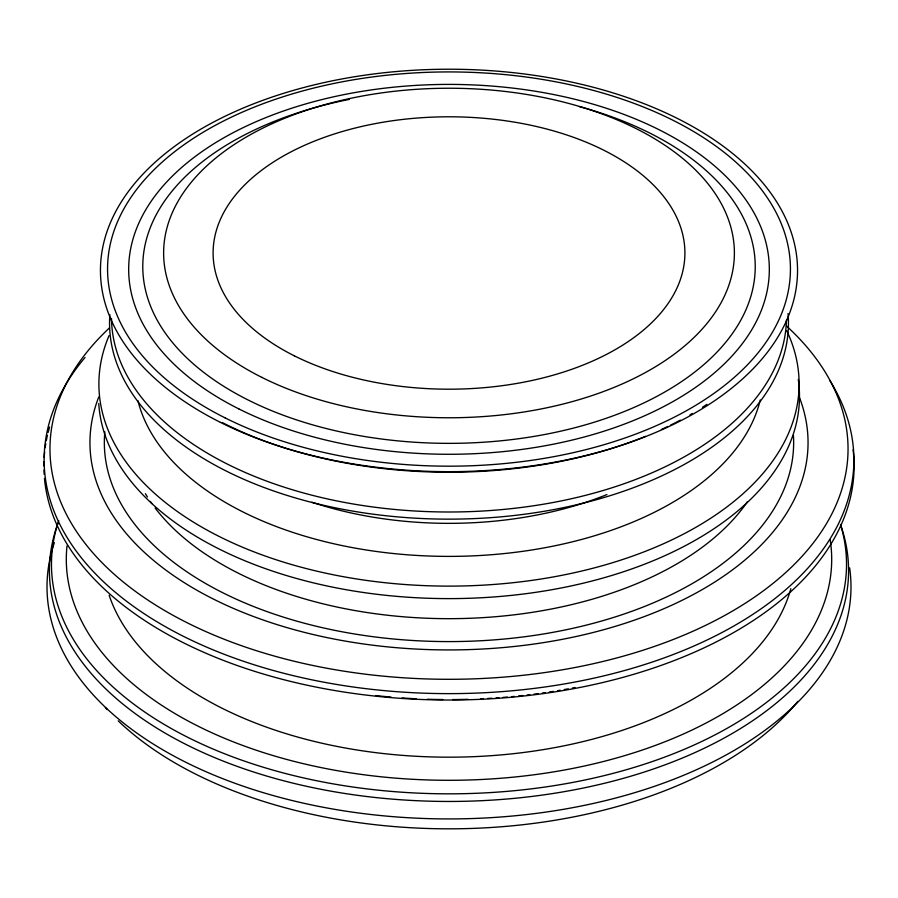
<?xml version="1.0" encoding="UTF-8"?>
<svg xmlns="http://www.w3.org/2000/svg" width="898" height="898" viewBox="0 0 898 898"><rect width="100%" height="100%" fill="white"/><g stroke="black" fill="none" stroke-linecap="round" stroke-linejoin="round"><path stroke-width="1.35" d="M579.322 106.57A306.218 176.794 0 0 1 682.02 381.268A306.218 176.794 0 0 1 195.977 366.137A306.218 176.794 0 0 1 349.221 99.409M786.468 319.98A337.513 194.855 0 0 1 447.664 511.995A337.513 194.855 0 0 1 111.498 318.442M788.04 313.559A339.455 195.977 0 0 1 450.021 519.145A339.455 195.977 0 0 1 109.859 314.738M760.258 399.936A314.244 181.43 0 0 1 449.696 556.39A314.244 181.43 0 0 1 137.944 400.733M786.738 330.711A350.119 202.14 0 0 1 453.456 586.102A350.119 202.14 0 0 1 109.028 335.684M798.277 379.484A350.478 202.353 0 0 1 469.834 598.259A350.478 202.353 0 0 1 98.746 403.528M747.428 501.713A321.102 185.381 0 0 1 454.893 618.643A321.102 185.381 0 0 1 155.118 507.987M151.897 503.621A321.102 185.381 0 0 1 150.37 501.421M147.463 497.021A321.102 185.381 0 0 1 145.42 493.698M793.428 435.474A344.652 198.986 0 0 1 445.902 641.587A344.652 198.986 0 0 1 104.842 431.893M799.119 396.692A359.054 207.292 0 0 1 449.281 649.928A359.054 207.292 0 0 1 98.758 397.006M786.424 325.929A399.038 230.382 0 0 1 710.486 622.943A399.038 230.382 0 0 1 190.488 624.413A399.038 230.382 0 0 1 109.5 327.86M829.763 380.415A404.875 233.749 0 0 1 427.414 693.301A404.875 233.749 0 0 1 85.052 357.471M853.1 449.775A405.099 233.884 0 0 1 473.796 699.587A405.099 233.884 0 0 1 44.462 478.398M44.148 474.245A405.099 233.884 0 0 1 43.968 470.081M43.901 465.905A405.099 233.884 0 0 1 43.98 461.718M44.182 457.531A405.099 233.884 0 0 1 44.653 451.93M45.158 447.743A405.099 233.884 0 0 1 45.798 443.567M46.292 440.783A405.099 233.884 0 0 1 47.459 435.249M48.122 432.499A405.099 233.884 0 0 1 49.615 427.01M790.846 588.695A346.134 199.839 0 0 1 454.77 757.149A346.134 199.839 0 0 1 109.152 595.251M830.212 539.889A382.694 220.953 0 0 1 454.242 780.272A382.694 220.953 0 0 1 67.013 545.917M840.483 524.432A397.533 229.518 0 0 1 445.61 793.821A397.533 229.518 0 0 1 58.752 520.582M840.775 525.352A399.588 230.707 0 0 1 447.036 801.454A399.588 230.707 0 0 1 58.011 523.13M849.654 567.918A401.99 232.088 0 0 1 426.887 818.572A401.99 232.088 0 0 1 54.374 542.616M797.918 701.327A386.05 222.884 0 0 1 468.172 828.551A386.05 222.884 0 0 1 118.199 720.847M107.266 709.622A386.05 222.884 0 0 1 105.392 707.545M706.872 404.381A341.61 197.223 0 0 1 702.528 407.221M692.324 413.462A341.61 197.223 0 0 1 689.978 414.82M680.37 420.129A341.61 197.223 0 0 1 670.391 425.225M667.854 426.46A341.61 197.223 0 0 1 661.399 429.491M645.505 436.349A341.61 197.223 0 0 1 222.345 422.588M606.913 494.574A275.114 158.834 0 0 1 311.932 502.229M575.012 687.52A390.81 225.634 0 0 1 572.34 688.036M568.322 688.8A390.81 225.634 0 0 1 564.27 689.541M560.206 690.248A390.81 225.634 0 0 1 557.478 690.708M553.381 691.381A390.81 225.634 0 0 1 549.262 692.021M545.12 692.639A390.81 225.634 0 0 1 542.347 693.043M538.183 693.615A390.81 225.634 0 0 1 534.007 694.165M529.82 694.693A390.81 225.634 0 0 1 527.025 695.03M522.816 695.512A390.81 225.634 0 0 1 518.606 695.961M514.386 696.399A390.81 225.634 0 0 1 511.568 696.668M507.336 697.05A390.81 225.634 0 0 1 503.105 697.398M498.884 697.724A390.81 225.634 0 0 1 496.055 697.937M491.835 698.217A390.81 225.634 0 0 1 487.603 698.464M483.382 698.7A390.81 225.634 0 0 1 480.576 698.835M468.049 699.306A390.81 225.634 0 0 1 452.682 699.564M442.849 699.542A390.81 225.634 0 0 1 427.358 699.228M416.111 698.767A390.81 225.634 0 0 1 402.113 697.948M391 697.072A390.81 225.634 0 0 1 375.892 695.591M294.286 355.81A235.905 136.204 0 0 0 680.583 278.952A235.905 136.204 0 0 0 372.131 124.227A235.905 136.204 0 0 0 294.286 355.81M261.834 377.373A285.373 164.761 0 0 0 729.154 284.397A285.373 164.761 0 0 0 356.012 97.231A285.373 164.761 0 0 0 261.834 377.373M238.913 408.949A320.328 184.943 0 0 0 763.457 304.579A320.328 184.943 0 0 0 344.63 94.492A320.328 184.943 0 0 0 238.913 408.949M225.072 417.862A341.431 197.122 0 0 0 784.179 306.611A341.431 197.122 0 0 0 337.749 82.683A341.431 197.122 0 0 0 225.072 417.862M220.414 422.352A348.536 201.219 0 0 0 791.149 308.789A348.536 201.219 0 0 0 335.437 80.203A348.536 201.219 0 0 0 220.414 422.352"/></g></svg>
